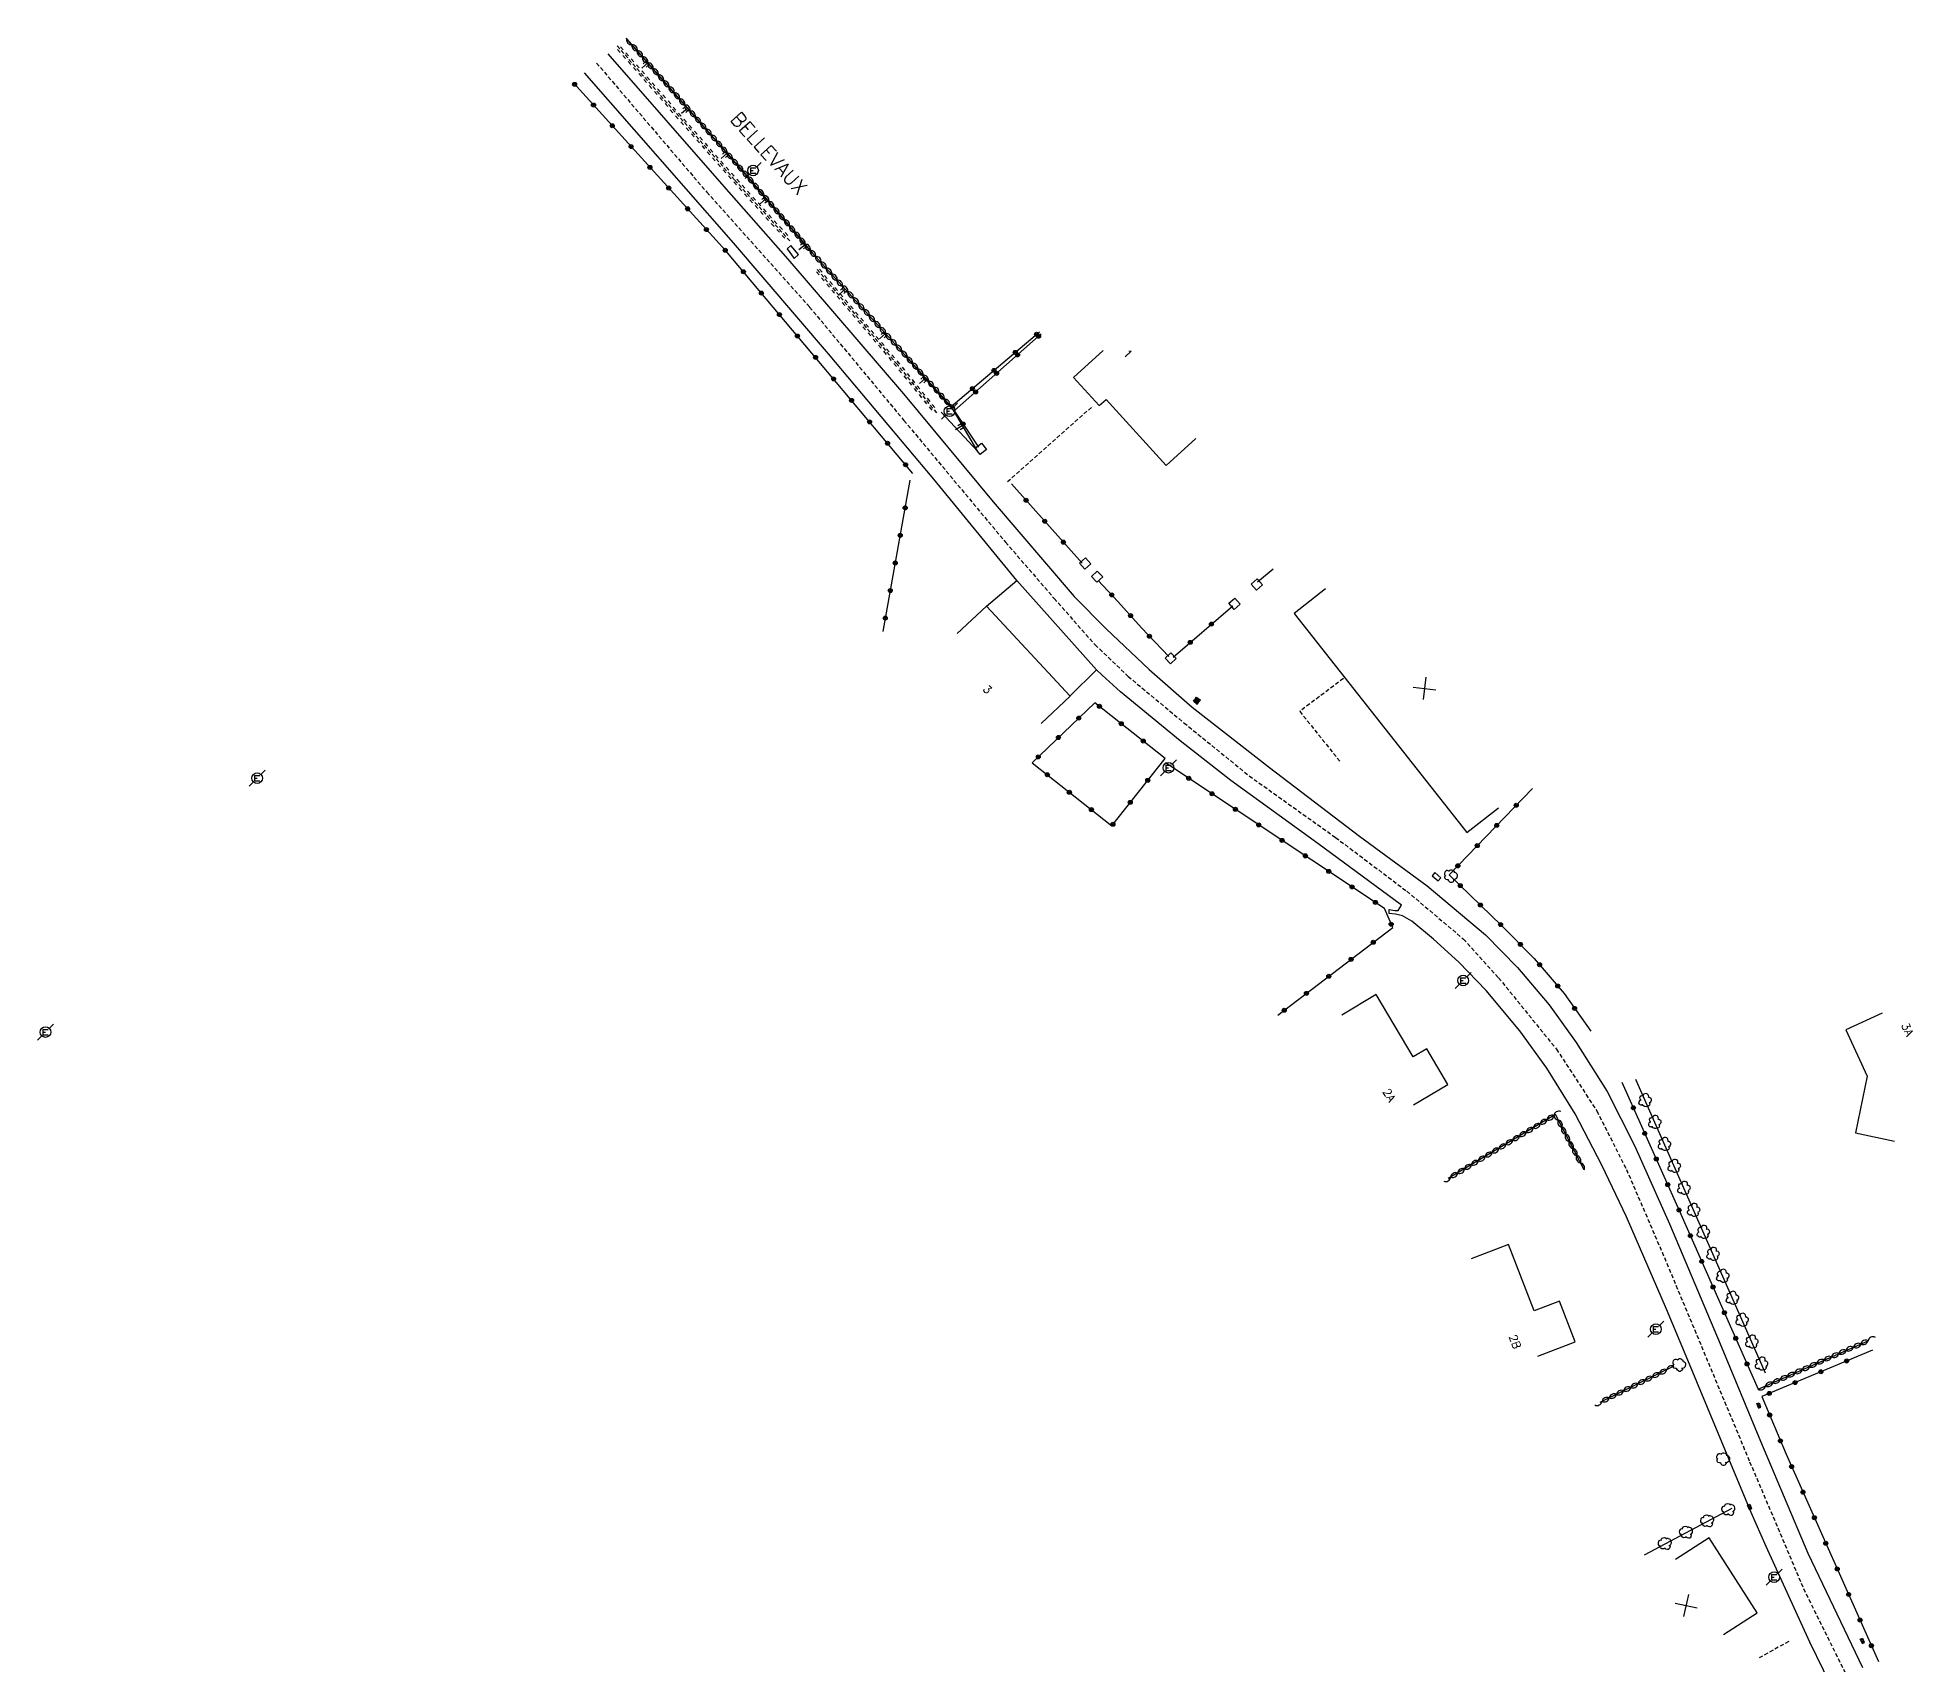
# Model space of a CAD drawing. Header units: millimetres. Extents: x 267000 to 268000, y 120141 to 120937.
# Drawn here: x 267589.8 to 267824.1, y 120733.9 to 120937.1 of the extents above; entities that cross this region are included whole.
import ezdxf
from ezdxf.enums import TextEntityAlignment as Align

# ---------------------------------------------------------------- set-up
doc = ezdxf.new("R2010")
doc.units = ezdxf.units.MM
doc.linetypes.add('DASHED', pattern=[0.75, 0.5, -0.25])
doc.layers.get('0').update_dxf_attribs({"linetype": 'CONTINUOUS'})
for name, color, linetype in [('W0001', 6, 'DASHED'), ('W0008', 7, 'CONTINUOUS'), ('W0100', 7, 'CONTINUOUS'), ('W0112', 1, 'DASHED'), ('W0211', 2, 'CONTINUOUS'), ('W0220', 5, 'DASHED'), ('W0300', 7, 'CONTINUOUS'), ('W0302', 3, 'CONTINUOUS'), ('W0310', 3, 'CONTINUOUS'), ('W0322', 7, 'CONTINUOUS'), ('W0400', 7, 'CONTINUOUS'), ('W0471', 7, 'CONTINUOUS'), ('W0989', 7, 'CONTINUOUS'), ('W0991', 7, 'CONTINUOUS')]:
    doc.layers.add(name, color=color, linetype=linetype)
doc.styles.get("Standard").update_dxf_attribs({"font": 'romans.shx', "width": 0.85})

# ---------------------------------------------------------------- blocks, each defined once
blk = doc.blocks.new('t991o')
at = {"color": 0, "linetype": 'Continuous'}
for p, q in [((-1, 1), (1, -1)), ((-1, -1), (1, 1))]:
    blk.add_line(p, q, dxfattribs=at)
blk = doc.blocks.new('t211o')
at = {"color": 0, "linetype": 'Continuous'}
for p, q in [((-0.29, 0.5), (-0.29, 0)), ((0, 1), (0, 0)), ((0.29, 0.5), (0.29, 0))]:
    blk.add_line(p, q, dxfattribs=at)
blk = doc.blocks.new('t220o')
at = {"color": 0, "linetype": 'Continuous'}
for p, q in [((-0.25, 0.25), (0.25, 0.25)), ((-0.25, -0.25), (0.25, -0.25))]:
    blk.add_line(p, q, dxfattribs=at)
blk = doc.blocks.new('T300')
for p, q in [((-0.8, 0.51), (-0.86, 0.34)), ((-0.86, 0.34), (-0.86, 0.17)), ((-0.86, 0.17), (-0.74, 0.06)), ((-0.69, 0.63), (-0.8, 0.51)), ((-0.8, -0.06), (-0.74, 0.06)), ((-0.74, 0.06), (-0.69, 0.11)), ((-0.57, 0.69), (-0.69, 0.63)), ((-0.46, 0.69), (-0.57, 0.69)), ((-0.29, 0.63), (-0.46, 0.69)), ((-0.29, 0.63), (-0.17, 0.74)), ((-0.23, 0.57), (-0.29, 0.63)), ((-0.17, 0.74), (-0.06, 0.8)), ((-0.06, 0.8), (0.06, 0.8)), ((0.06, 0.8), (0.23, 0.74)), ((0.23, 0.74), (0.34, 0.63)), ((0.34, 0.63), (0.4, 0.51)), ((0.46, 0.46), (0.34, 0.46)), ((0.4, 0.51), (0.4, 0.46)), ((0.57, 0.4), (0.46, 0.46)), ((0.57, 0.4), (0.69, 0.29)), ((0.69, 0.29), (0.74, 0.17)), ((0.74, 0.06), (0.69, -0.17)), ((0.74, 0.17), (0.74, 0.06)), ((-0.8, -0.17), (-0.8, -0.06)), ((-0.8, -0.23), (-0.8, -0.17)), ((-0.74, -0.34), (-0.8, -0.23)), ((-0.69, -0.4), (-0.74, -0.34)), ((-0.51, -0.46), (-0.69, -0.4)), ((-0.4, -0.46), (-0.51, -0.46)), ((-0.4, -0.46), (-0.34, -0.46)), ((-0.34, -0.46), (-0.34, -0.4)), ((-0.34, -0.51), (-0.34, -0.46)), ((-0.29, -0.63), (-0.34, -0.51)), ((-0.17, -0.74), (-0.29, -0.63)), ((-0.06, -0.8), (-0.17, -0.74)), ((0.06, -0.8), (-0.06, -0.8)), ((0.17, -0.74), (0.06, -0.8)), ((0.23, -0.69), (0.17, -0.74)), ((0.29, -0.46), (0.23, -0.46)), ((0.29, -0.63), (0.23, -0.69)), ((0.46, -0.4), (0.29, -0.46)), ((0.34, -0.51), (0.29, -0.63)), ((0.34, -0.51), (0.34, -0.46)), ((0.57, -0.34), (0.46, -0.4)), ((0.63, -0.29), (0.57, -0.34)), ((0.69, -0.17), (0.63, -0.29))]:
    blk.add_line(p, q)
blk = doc.blocks.new('t322o')
at = {"color": 0, "linetype": 'Continuous'}
for radius in [0.25, 0.15]:
    blk.add_circle((0, 0), radius, dxfattribs=at)
blk = doc.blocks.new('t310o')
at = {"color": 0, "linetype": 'Continuous'}
for centre, start, end in [((-0.5, 0.38), 216.8699, 323.1304), ((0.5, -0.37), 36.8699, 143.1303)]:
    blk.add_arc(centre, 0.625, start, end, dxfattribs=at)
blk = doc.blocks.new('T471')
for p, q in [((-0.333334, 0.333334), (-0.333334, -0.333334)), ((-0.333334, 0.333334), (0.333334, 0.333334)), ((-0.333334, 0), (0, 0)), ((0.500001, 0.500001), (1.000002, 1.000002)), ((-0.500001, -0.500001), (-1.000002, -1.000002)), ((-0.333334, -0.333334), (0.333334, -0.333334))]:
    blk.add_line(p, q)
blk.add_ellipse((0, 0), major_axis=(0.471405, 0.471405), ratio=1, start_param=5.4977871438, end_param=11.780972451)
blk = doc.blocks.new('T400')
for p, q in [((-0.15, 0.3), (0.15, 0.3)), ((-0.15, -0.25), (-0.15, 0.3)), ((-0.15, 0.15), (0.15, 0.15)), ((-0.15, 0), (0.15, 0)), ((0.15, 0.3), (0.15, -0.25)), ((-0.15, -0.15), (0.15, -0.15)), ((-0.15, -0.25), (-0.15, -0.3)), ((-0.15, -0.3), (0.15, -0.3)), ((0.15, -0.3), (0.15, -0.25))]:
    blk.add_line(p, q)
blk = doc.blocks.new('t112o')
at = {"color": 0, "linetype": 'Continuous'}
for p, q in [((-0.5, 0.5), (0.5, 0.5)), ((-0.5, -0.5), (-0.5, 0.5)), ((0.5, 0.5), (0.5, -0.5)), ((0.5, -0.5), (-0.5, -0.5))]:
    blk.add_line(p, q, dxfattribs=at)

msp = doc.modelspace()

# ---------------------------------------------------------------- linework, layer by layer
at = {"layer": 'W0001'}
msp.add_lwpolyline([(267659.69, 120933.92), (267673.45, 120917.8), (267686.31, 120903.44), (267698.1, 120889.27), (267710.79, 120874.07), (267716.86, 120867.05), (267721.98, 120861.25), (267726.1, 120857.31), (267733.08, 120851.51), (267741.23, 120844.88), (267752.02, 120837.19), (267760.93, 120830.47), (267767.99, 120824.5), (267772.39, 120819.65), (267779.62, 120810.75), (267784.66, 120803.03), (267788.36, 120795.72), (267792.82, 120785.39), (267803.76, 120759.21), (267810.49, 120743.36), (267817.56, 120729.08)], dxfattribs=at)
at = {"layer": 'W0008'}
for p, q in [((267708.4, 120866.06), (267712.2, 120869.28)), ((267722.16, 120858.11), (267718.88, 120854.86))]:
    msp.add_line(p, q, dxfattribs=at)
for points in [[(267661.08, 120935.08), (267675.59, 120918.51), (267683.6, 120909.42), (267698.03, 120892.59), (267709.25, 120879.11), (267719.38, 120867.3), (267723.35, 120863.23), (267728.74, 120858.18), (267734.1, 120853.46), (267743.77, 120845.92), (267755.02, 120837.35), (267763.45, 120831.15), (267770.75, 120825.04), (267774.75, 120820.92), (267778.73, 120816.29), (267782.1, 120811.59), (267785.94, 120805.46), (267789.38, 120798.69), (267793.74, 120788.9), (267800.09, 120773.92), (267805.1, 120761.79), (267811.03, 120747.77), (267817.85, 120733.5)], [(267722.85, 120857.44), (267722.16, 120858.11), (267712.2, 120869.28), (267701.82, 120881.95), (267688.65, 120897.6), (267676.79, 120911.45), (267658.2, 120932.68)], [(267683.96, 120911.12), (267683.5, 120910.72), (267684.39, 120909.52), (267684.93, 120910), (267683.96, 120911.12)], [(267816.4, 120726.15), (267811.28, 120736.66), (267805.81, 120748.63), (267803.93, 120752.85), (267801.17, 120759.57), (267795.83, 120772.38), (267793.36, 120778.25), (267788.36, 120789.79), (267785.31, 120796.25), (267781.96, 120802.65), (267778.41, 120808.35), (267775.05, 120813.02), (267770.84, 120818.06), (267767.42, 120821.6), (267764.28, 120824.49), (267761.56, 120826.73), (267760.39, 120827.38), (267759.5, 120827.59), (267758.71, 120827.7), (267758.73, 120828.19), (267759.41, 120828.08), (267759.86, 120828.06), (267760.26, 120828.74), (267749.82, 120836.45), (267738.95, 120844.3), (267732.62, 120849.27), (267725.14, 120855.36), (267722.85, 120857.44)], [(267764.44, 120832.8), (267764.09, 120832.4), (267764.83, 120831.75), (267765.18, 120832.15), (267764.44, 120832.8)]]:
    msp.add_lwpolyline(points, dxfattribs=at)
at = {"layer": 'W0100'}
for points in [[(267722.99, 120898.02), (267719.29, 120894.66), (267722.5, 120891.13), (267723.36, 120891.91), (267730.87, 120883.65), (267734.57, 120887.01)], [(267715.22, 120851.44), (267718.88, 120854.85), (267708.4, 120866.06), (267704.75, 120862.65)], [(267750.77, 120868.25), (267746.85, 120865.15), (267768.44, 120837.8), (267772.36, 120840.9)], [(267761.76, 120803.78), (267766.07, 120806.33), (267763.42, 120810.8), (267761.7, 120809.78), (267757.11, 120817.55), (267752.8, 120815)], [(267820.32, 120815.24), (267815.79, 120813.14), (267818.45, 120807.38), (267816.97, 120800.27), (267821.87, 120799.25)], [(267777.3, 120772.37), (267781.97, 120774.18), (267779.99, 120779.28), (267776.83, 120778.05), (267773.63, 120786.34), (267768.96, 120784.54)], [(267800.49, 120737.62), (267804.71, 120740.31), (267798.72, 120749.69), (267794.51, 120747)]]:
    msp.add_lwpolyline(points, dxfattribs=at)
at = {"layer": 'W0112'}
for p, q in [((267711.03, 120881.63), (267721.7, 120891.08)), ((267808.65, 120736.75), (267804.76, 120734.59))]:
    msp.add_line(p, q, dxfattribs=at)
msp.add_lwpolyline([(267753, 120857.03), (267747.55, 120852.94), (267752.54, 120846.7)], dxfattribs=at)
at = {"layer": 'W0211'}
msp.add_line((267702.75, 120890.29), (267707.33, 120885.38), dxfattribs=at)
msp.add_lwpolyline([(267707.33, 120885.38), (267704.27, 120890.54), (267698.25, 120897.44), (267686.65, 120910.21), (267678.22, 120920.14), (267663.39, 120937.01)], dxfattribs=at)
at = {"layer": 'W0220'}
for points in [[(267662.26, 120936.06), (267676.97, 120919.29), (267683.84, 120911.7)], [(267687.26, 120908.12), (267697.13, 120896.43), (267702.23, 120890.14)]]:
    msp.add_lwpolyline(points, dxfattribs=at)
at = {"layer": 'W0302'}
msp.add_line((267790.61, 120747.56), (267801.56, 120753.42), dxfattribs=at)
msp.add_lwpolyline([(267789.48, 120807), (267796.6, 120790.87), (267805.68, 120770.32)], dxfattribs=at)
at = {"layer": 'W0310'}
for p, q in [((267804.83, 120768.26), (267818.55, 120774.32)), ((267794.29, 120771.13), (267785.04, 120766.61))]:
    msp.add_line(p, q, dxfattribs=at)
for points in [[(267663.45, 120936.95), (267678.22, 120920.14), (267686.65, 120910.21), (267698.25, 120897.44), (267703.98, 120891.01)], [(267783.07, 120795.67), (267779.51, 120802.56), (267766.11, 120794.58)]]:
    msp.add_lwpolyline(points, dxfattribs=at)
at = {"layer": 'W0322'}
for p, q in [((267703.98, 120891.01), (267715.04, 120900.35)), ((267704.43, 120890.51), (267715.25, 120900.09)), ((267704.5, 120890.33), (267707.43, 120885.92)), ((267695.48, 120862.93), (267698.87, 120881.8)), ((267711.53, 120881.35), (267720.35, 120871.46)), ((267742.25, 120869.13), (267744.21, 120870.74)), ((267731.72, 120859.7), (267739.18, 120866.11))]:
    msp.add_line(p, q, dxfattribs=at)
for points in [[(267699.21, 120882.65), (267687.47, 120896.64), (267675.83, 120910.46), (267656.76, 120931.48)], [(267722.35, 120869.3), (267724.83, 120866.68), (267727.76, 120863.35), (267731.2, 120859.8)], [(267730.73, 120847.06), (267721.95, 120854.01), (267714.1, 120846.52), (267724.06, 120838.64), (267730.73, 120847.06)], [(267744.83, 120814.99), (267759.16, 120825.93), (267758.12, 120828.33), (267730.76, 120846.51)], [(267776.63, 120843.31), (267766.22, 120832.52), (267772.76, 120826.2), (267776.84, 120822.08), (267780.57, 120817.69), (267783.9, 120812.97)], [(267787.81, 120806.61), (267795.17, 120790.11), (267804.83, 120768.26)], [(267819.12, 120773.15), (267805.29, 120767.35), (267808.31, 120760.15), (267819.86, 120734.24)]]:
    msp.add_lwpolyline(points, dxfattribs=at)

# ---------------------------------------------------------------- block references
at = {"layer": 'W0112'}
for p, rotation in [((267707.71, 120885.72), 308.9978375406477), ((267720.73, 120871.4), 312.3450779851372), ((267722.22, 120869.76), 132.3450779851372), ((267742.19, 120868.79), 220.832188847313), ((267739.4, 120866.38), 40.83218884731298), ((267731.42, 120859.56), 132.9539396226643)]:
    msp.add_blockref('t112o', p, dxfattribs=dict(at, rotation=rotation))
at = {"layer": 'W0211'}
for p, rotation in [((267666.09, 120933.94), 131.3210257999609), ((267671.04, 120928.3), 131.3210257999609), ((267676, 120922.67), 131.3210257999609), ((267680.89, 120916.99), 130.3115580561219), ((267685.74, 120911.27), 130.3115580561219), ((267690.75, 120905.69), 132.2629651912629), ((267695.8, 120900.14), 132.2629651912629), ((267700.78, 120894.54), 131.0770348865096), ((267705.39, 120888.65), 120.7051087700775)]:
    msp.add_blockref('t211o', p, dxfattribs=dict(at, rotation=rotation))
at = {"layer": 'W0220'}
for p, rotation in [((267662.67, 120935.59), 311.2514209433497), ((267663.33, 120934.84), 311.2514209433497), ((267663.99, 120934.09), 311.2514209433497), ((267664.65, 120933.34), 311.2514209433497), ((267665.31, 120932.58), 311.2514209433497), ((267665.97, 120931.83), 311.2514209433497), ((267666.62, 120931.08), 311.2514209433497), ((267667.28, 120930.33), 311.2514209433497), ((267667.94, 120929.58), 311.2514209433497), ((267668.6, 120928.83), 311.2514209433497), ((267669.26, 120928.07), 311.2514209433497), ((267669.92, 120927.32), 311.2514209433497), ((267670.58, 120926.57), 311.2514209433497), ((267671.24, 120925.82), 311.2514209433497), ((267671.9, 120925.07), 311.2514209433497), ((267672.56, 120924.31), 311.2514209433497), ((267673.22, 120923.56), 311.2514209433497), ((267673.88, 120922.81), 311.2514209433497), ((267674.54, 120922.06), 311.2514209433497), ((267675.2, 120921.31), 311.2514209433497), ((267675.86, 120920.56), 311.2514209433497), ((267676.52, 120919.8), 311.2514209433497), ((267677.18, 120919.06), 312.1708241622211), ((267677.85, 120918.31), 312.1708241622211), ((267678.52, 120917.57), 312.1708241622211), ((267679.19, 120916.83), 312.1708241622211), ((267679.86, 120916.09), 312.1708241622211), ((267680.53, 120915.35), 312.1708241622211), ((267681.21, 120914.61), 312.1708241622211), ((267681.88, 120913.87), 312.1708241622211), ((267682.55, 120913.13), 312.1708241622211), ((267683.22, 120912.38), 312.1708241622211), ((267687.52, 120907.82), 310.1774545656401), ((267688.16, 120907.05), 310.1774545656401), ((267688.81, 120906.29), 310.1774545656401), ((267689.45, 120905.53), 310.1774545656401), ((267690.1, 120904.76), 310.1774545656401), ((267690.74, 120904), 310.1774545656401), ((267691.39, 120903.23), 310.1774545656401), ((267692.03, 120902.47), 310.1774545656401), ((267692.68, 120901.71), 310.1774545656401), ((267693.32, 120900.94), 310.1774545656401), ((267693.97, 120900.18), 310.1774545656401), ((267694.61, 120899.41), 310.1774545656401), ((267695.26, 120898.65), 310.1774545656401), ((267695.9, 120897.88), 310.1774545656401), ((267696.55, 120897.12), 310.1774545656401), ((267697.19, 120896.36), 309.0179782120925), ((267697.82, 120895.58), 309.0179782120925), ((267698.45, 120894.8), 309.0179782120925), ((267699.08, 120894.02), 309.0179782120925), ((267699.71, 120893.25), 309.0179782120925), ((267700.34, 120892.47), 309.0179782120925), ((267700.97, 120891.69), 309.0179782120925), ((267701.6, 120890.92), 309.0179782120925)]:
    msp.add_blockref('t220o', p, dxfattribs=dict(at, rotation=rotation))
at = {"layer": 'W0300'}
for p in [(267766.48, 120832.35), (267795.02, 120771.29), (267800.49, 120759.52)]:
    msp.add_blockref('T300', p, dxfattribs=at)
for p, rotation in [((267790.69, 120804.25), 293.7981602392523), ((267791.9, 120801.51), 293.7981602392523), ((267793.11, 120798.76), 293.7981602392523), ((267794.33, 120796.02), 293.7981602392523), ((267795.54, 120793.27), 293.7981602392523), ((267796.75, 120790.53), 293.8586501661488), ((267797.96, 120787.79), 293.8586501661488), ((267799.17, 120785.04), 293.8586501661488), ((267800.39, 120782.3), 293.8586501661488), ((267801.6, 120779.56), 293.8586501661488), ((267802.81, 120776.81), 293.8586501661488), ((267804.03, 120774.07), 293.8586501661488), ((267805.24, 120771.32), 293.8586501661488), ((267801.19, 120753.23), 28.17510321553592), ((267795.9, 120750.39), 28.17510321553592), ((267798.55, 120751.81), 28.17510321553592), ((267793.26, 120748.98), 28.17510321553592)]:
    msp.add_blockref('T300', p, dxfattribs=dict(at, rotation=rotation))
at = {"layer": 'W0310'}
for p, rotation in [((267664.11, 120936.19), 311.3210258001064), ((267664.77, 120935.44), 311.3210258001064), ((267665.43, 120934.69), 311.3210258001064), ((267666.09, 120933.94), 311.3210258001064), ((267666.75, 120933.19), 311.3210258001064), ((267667.41, 120932.44), 311.3210258001064), ((267668.07, 120931.69), 311.3210258001064), ((267668.73, 120930.94), 311.3210258001064), ((267669.39, 120930.19), 311.3210258001064), ((267670.05, 120929.44), 311.3210258001064), ((267670.71, 120928.68), 311.3210258001064), ((267671.37, 120927.93), 311.3210258001064), ((267672.03, 120927.18), 311.3210258001064), ((267672.69, 120926.43), 311.3210258001064), ((267673.35, 120925.68), 311.3210258001064), ((267674.01, 120924.93), 311.3210258001064), ((267674.67, 120924.18), 311.3210258001064), ((267675.33, 120923.43), 311.3210258001064), ((267675.99, 120922.68), 311.3210258001064), ((267676.65, 120921.93), 311.3210258001064), ((267677.31, 120921.17), 311.3210258001064), ((267677.97, 120920.42), 311.3210258001064), ((267678.62, 120919.67), 310.3115580561218), ((267679.27, 120918.9), 310.3115580561218), ((267679.92, 120918.14), 310.3115580561218), ((267680.56, 120917.38), 310.3115580561218), ((267681.21, 120916.62), 310.3115580561218), ((267681.86, 120915.85), 310.3115580561218), ((267682.5, 120915.09), 310.3115580561218), ((267683.15, 120914.33), 310.3115580561218), ((267683.8, 120913.57), 310.3115580561218), ((267684.45, 120912.8), 310.3115580561218), ((267685.09, 120912.04), 310.3115580561218), ((267685.74, 120911.28), 310.3115580561218), ((267686.39, 120910.51), 310.3115580561218), ((267687.05, 120909.77), 312.2629651912629), ((267687.72, 120909.03), 312.2629651912629), ((267688.39, 120908.29), 312.2629651912629), ((267689.07, 120907.55), 312.2629651912629), ((267689.74, 120906.81), 312.2629651912629), ((267690.41, 120906.07), 312.2629651912629), ((267691.08, 120905.33), 312.2629651912629), ((267691.76, 120904.59), 312.2629651912629), ((267692.43, 120903.85), 312.2629651912629), ((267693.1, 120903.11), 312.2629651912629), ((267693.77, 120902.37), 312.2629651912629), ((267694.45, 120901.63), 312.2629651912629), ((267695.12, 120900.89), 312.2629651912629), ((267695.79, 120900.14), 312.2629651912629), ((267696.46, 120899.4), 312.2629651912629), ((267697.14, 120898.66), 312.2629651912629), ((267697.81, 120897.92), 312.2629651912629), ((267698.48, 120897.18), 311.68432709171), ((267699.14, 120896.44), 311.68432709171), ((267699.81, 120895.69), 311.68432709171), ((267700.47, 120894.94), 311.68432709171), ((267701.14, 120894.2), 311.68432709171), ((267701.8, 120893.45), 311.68432709171), ((267702.47, 120892.7), 311.68432709171), ((267703.13, 120891.95), 311.68432709171), ((267703.8, 120891.21), 311.68432709171), ((267779.3, 120802.44), 210.7897896833415), ((267779.85, 120801.88), 117.3245472824998), ((267775, 120799.88), 210.7897896833415), ((267775.86, 120800.39), 210.7897896833415), ((267776.72, 120800.9), 210.7897896833415), ((267777.58, 120801.41), 210.7897896833415), ((267778.44, 120801.93), 210.7897896833415), ((267780.31, 120801), 117.3245472824998), ((267780.77, 120800.11), 117.3245472824998), ((267771.57, 120797.83), 210.7897896833415), ((267772.43, 120798.34), 210.7897896833415), ((267773.29, 120798.85), 210.7897896833415), ((267774.15, 120799.37), 210.7897896833415), ((267781.23, 120799.22), 117.3245472824998), ((267781.69, 120798.33), 117.3245472824998), ((267782.15, 120797.44), 117.3245472824998), ((267767.27, 120795.27), 210.7897896833415), ((267768.13, 120795.78), 210.7897896833415), ((267768.99, 120796.29), 210.7897896833415), ((267769.85, 120796.81), 210.7897896833415), ((267770.71, 120797.32), 210.7897896833415), ((267782.61, 120796.55), 117.3245472824998), ((267766.41, 120794.76), 210.7897896833415), ((267818.55, 120774.32), 23.83605894147074), ((267813.06, 120771.89), 23.83605894147074), ((267813.98, 120772.3), 23.83605894147074), ((267814.89, 120772.7), 23.83605894147074), ((267815.81, 120773.11), 23.83605894147074), ((267816.72, 120773.51), 23.83605894147074), ((267817.64, 120773.91), 23.83605894147074), ((267790.7, 120769.37), 206.0574937132939), ((267791.6, 120769.81), 206.0574937132939), ((267792.5, 120770.25), 206.0574937132939), ((267793.39, 120770.69), 206.0574937132939), ((267807.57, 120769.47), 23.83605894147074), ((267808.49, 120769.87), 23.83605894147074), ((267809.4, 120770.28), 23.83605894147074), ((267810.32, 120770.68), 23.83605894147074), ((267811.23, 120771.08), 23.83605894147074), ((267812.15, 120771.49), 23.83605894147074), ((267786.21, 120767.18), 206.0574937132939), ((267787.11, 120767.62), 206.0574937132939), ((267788, 120768.06), 206.0574937132939), ((267788.9, 120768.5), 206.0574937132939), ((267789.8, 120768.94), 206.0574937132939), ((267805.74, 120768.66), 23.83605894147074), ((267806.66, 120769.06), 23.83605894147074), ((267785.31, 120766.74), 206.0574937132939)]:
    msp.add_blockref('t310o', p, dxfattribs=dict(at, rotation=rotation))
at = {"layer": 'W0322'}
for p, rotation in [((267656.95, 120931.26), 132.2201440580316), ((267659.31, 120928.67), 132.2201440580316), ((267661.66, 120926.08), 132.2201440580316), ((267664.01, 120923.49), 132.2201440580316), ((267666.36, 120920.89), 132.2201440580316), ((267668.71, 120918.3), 132.2201440580316), ((267671.07, 120915.71), 132.2201440580316), ((267673.42, 120913.12), 132.2201440580316), ((267675.77, 120910.53), 132.2201440580316), ((267678.03, 120907.85), 130.1197999392153), ((267680.28, 120905.18), 130.1197999392153), ((267682.54, 120902.5), 130.1197999392153), ((267684.79, 120899.82), 130.1197999392153), ((267714.67, 120900.04), 40.20382501807467), ((267714.91, 120899.79), 41.51930741428329), ((267687.05, 120897.15), 130.1197999392153), ((267712, 120897.78), 40.20382501807467), ((267712.29, 120897.47), 41.51930741428329), ((267689.3, 120894.47), 129.9907635703993), ((267709.33, 120895.52), 40.20382501807467), ((267709.67, 120895.15), 41.51930741428329), ((267691.55, 120891.78), 129.9907635703993), ((267706.65, 120893.26), 40.20382501807467), ((267707.05, 120892.83), 41.51930741428329), ((267693.8, 120889.1), 129.9907635703993), ((267705.49, 120888.84), 303.6540739517636), ((267696.05, 120886.42), 129.9907635703993), ((267698.3, 120883.74), 129.9907635703993), ((267698.25, 120878.36), 79.81966407141843), ((267713.36, 120879.3), 311.729773720091), ((267715.69, 120876.69), 311.729773720091), ((267697.63, 120874.92), 79.81966407141843), ((267718.02, 120874.07), 311.729773720091), ((267697.01, 120871.47), 79.81966407141843), ((267696.39, 120868.03), 79.81966407141843), ((267724.06, 120867.49), 313.3582853601037), ((267695.77, 120864.58), 79.81966407141843), ((267726.41, 120864.89), 311.4265142621725), ((267736.52, 120863.83), 40.6587875237289), ((267728.77, 120862.31), 314.0420206494092), ((267733.87, 120861.55), 40.6587875237289), ((267719.94, 120852.09), 223.6736862647556), ((267722.51, 120853.57), 141.6295054005099), ((267717.4, 120849.67), 223.6736862647556), ((267725.25, 120851.39), 141.6295054005099), ((267714.87, 120847.25), 223.6736862647556), ((267728, 120849.22), 141.6295054005099), ((267716.02, 120845.01), 321.6319250037423), ((267718.76, 120842.83), 321.6319250037423), ((267728.55, 120844.32), 51.63512880751669), ((267733.68, 120844.57), 146.3970176182246), ((267736.59, 120842.64), 146.3970176182246), ((267721.51, 120840.66), 321.6319250037423), ((267726.38, 120841.57), 51.63512880751669), ((267739.51, 120840.7), 146.3970176182246), ((267774.59, 120841.2), 226.0210048156449), ((267724.21, 120838.83), 51.63512880751669), ((267742.42, 120838.76), 146.3970176182246), ((267772.16, 120838.68), 226.0210048156449), ((267745.34, 120836.82), 146.3970176182246), ((267769.73, 120836.16), 226.0210048156449), ((267748.25, 120834.89), 146.3970176182246), ((267751.17, 120832.95), 146.3970176182246), ((267767.3, 120833.64), 226.0210048156449), ((267754.08, 120831.01), 146.3970176182246), ((267767.61, 120831.17), 316.023984008168), ((267757, 120829.08), 146.3970176182246), ((267770.12, 120828.74), 316.023984008168), ((267758.97, 120826.35), 113.3770635263165), ((267772.64, 120826.31), 316.023984008168), ((267756.74, 120824.09), 37.36836909622056), ((267775.11, 120823.83), 314.6921868075834), ((267753.96, 120821.96), 37.36836909622056), ((267777.51, 120821.29), 310.366052635084), ((267751.18, 120819.84), 37.36836909622056), ((267748.39, 120817.71), 37.36836909622056), ((267779.78, 120818.62), 310.366052635084), ((267745.61, 120815.59), 37.36836909622056), ((267781.88, 120815.83), 305.190923613753), ((267789.24, 120803.41), 294.0552291692014), ((267790.66, 120800.21), 294.0552291692014), ((267792.09, 120797.02), 294.0552291692014), ((267793.52, 120793.82), 294.0552291692014), ((267794.94, 120790.63), 294.0552291692014), ((267796.36, 120787.43), 293.8365975678801), ((267797.78, 120784.22), 293.8365975678801), ((267799.19, 120781.02), 293.8365975678801), ((267800.6, 120777.82), 293.8365975678801), ((267802.02, 120774.62), 293.8365975678801), ((267803.43, 120771.42), 293.8365975678801), ((267812.66, 120770.44), 202.7682482768633), ((267815.89, 120771.8), 202.7682482768633), ((267806.21, 120767.73), 202.7682482768633), ((267809.44, 120769.09), 202.7682482768633), ((267806.26, 120765.04), 292.76954305378), ((267807.61, 120761.81), 292.76954305378), ((267809, 120758.6), 294.0233950040476), ((267810.42, 120755.4), 294.0233950040476), ((267811.85, 120752.21), 294.0233950040476), ((267813.27, 120749.01), 294.0233950040476), ((267814.7, 120745.81), 294.0233950040476), ((267816.12, 120742.62), 294.0233950040476), ((267817.55, 120739.42), 294.0233950040476), ((267818.97, 120736.22), 294.0233950040476)]:
    msp.add_blockref('t322o', p, dxfattribs=dict(at, rotation=rotation))
at = {"layer": 'W0400'}
for p, rotation in [((267734.58, 120854.13), 50.56256256839625), ((267734.8, 120854.42), 50.83980666821892), ((267804.9, 120766.23), 20.48552670042318), ((267803.75, 120753.55), 22.01583879777557), ((267817.83, 120736.82), 24.74253986953977)]:
    msp.add_blockref('T400', p, dxfattribs=dict(at, rotation=rotation))
at = {"layer": 'W0471'}
for p in [(267679.24, 120920.5), (267703.79, 120890.42), (267617.28, 120844.59), (267731.15, 120845.9), (267767.96, 120819.32), (267590.84, 120812.88), (267792.05, 120775.76), (267806.81, 120744.79)]:
    msp.add_blockref('T471', p, dxfattribs=at)
at = {"layer": 'W0991'}
for p, rotation in [((267763.14, 120855.81), 308.2840097359018), ((267795.82, 120741.24), 302.5458933950788)]:
    msp.add_blockref('t991o', p, dxfattribs=dict(at, rotation=rotation))

# ---------------------------------------------------------------- texts
at = {"layer": 'W0989'}
msp.add_text('BELLEVAUX', height=1.75, rotation=311.8469, dxfattribs=at).set_placement((267681.24, 120922.63), align=Align.MIDDLE)
at = {"layer": 'W0991'}
for s, rotation, p in [('1', 312.3007, (267726.08, 120897.61)), ('3', 313.063, (267708.53, 120855.68)), ('3A', 294.848, (267823.47, 120813.2)), ('2A', 300.5963, (267758.72, 120805)), ('2B', 291.1247, (267774.45, 120774.2))]:
    msp.add_text(s, height=1, rotation=rotation, dxfattribs=at).set_placement(p, align=Align.MIDDLE)

doc.saveas('drawing.dxf')
